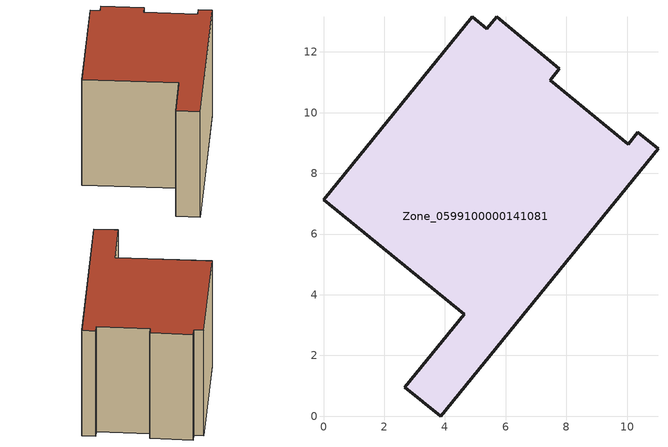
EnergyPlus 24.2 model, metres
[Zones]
Zone_0599100000141081
 floor ground (C_G): 4.64,3.36 0,7.13 4.91,13.16 5.38,12.76 5.7,13.15 7.77,11.45 7.46,11.07 10.04,8.96 10.35,9.35 11.02,8.81 3.86,0 2.69,0.95 z0
 wall outside (C_F): 10.04,8.96 7.46,11.07 7.77,11.45 5.7,13.15 5.38,12.76 4.91,13.16 0,7.13 4.64,3.36 2.69,0.95 3.86,0 11.02,8.81 10.35,9.35 10.04,8.96 z0:7.77
 roof outside (C_R): 4.64,3.36 2.69,0.95 3.86,0 11.02,8.81 10.35,9.35 10.04,8.96 7.46,11.07 7.77,11.45 5.7,13.15 5.38,12.76 4.91,13.16 0,7.13 z7.77
[BUILDING]
Pand.0599100000141081: North Axis=0; Terrain=City; Loads Convergence Tolerance Value=0.04; Temperature Convergence Tolerance Value=0.4; Solar Distribution=FullExterior; Maximum Number of Warmup Days=25; Minimum Number of Warmup Days=1
[Site:Location]
Rotterdam.The.Hague.AP_ZH_NLD Design_Conditions: Latitude=51.96; Longitude=4.45; Time Zone=1; Elevation=-4.5
[SITE:GROUNDTEMPERATURE:BUILDINGSURFACE]
18, 18, 18, 18, 18, 18, 18, 18, 18, 18, 18, 18
[MATERIAL] Thermal Absorptance=0.9; Solar Absorptance=0.7; Visible Absorptance=0.7
Name | Roughness | Thickness | Conductivity | Density | Specific Heat
G.TI.1946-1964 | MediumSmooth | 0.15 | 1 | 540 | 1210
F.TI.1946-1964 | Rough | 0.3 | 0.857143 | 1920 | 840
R.TI.1946-1964 | MediumRough | 0.2 | 0.277778 | 1500 | 1000
[CONSTRUCTION]
C_G: G.TI.1946-1964
C_F: F.TI.1946-1964
C_R: R.TI.1946-1964
[ZONE]
Zone_0599100000141081: Type=1; Multiplier=1; Ceiling Height=Autocalculate; Volume=Autocalculate; Floor Area=autocalculate; Part of Total Floor Area=Yes
[ZONEINFILTRATION:DESIGNFLOWRATE]
Infil_Zone_0599100000141081: Zone or ZoneList or Space or SpaceList=Zone_0599100000141081; Schedule=AlwaysOn; Design Flow Rate Calculation Method=Flow/Area; Flow Rate per Floor Area=0.003; Constant Term Coefficient=1; Temperature Term Coefficient=0; Velocity Term Coefficient=0; Velocity Squared Term Coefficient=0
[HVACTEMPLATE:ZONE:IDEALLOADSAIRSYSTEM]
Zone_0599100000141081: Maximum Heating Supply Air Temperature=50; Minimum Cooling Supply Air Temperature=13; Maximum Heating Supply Air Humidity Ratio=0.0156; Minimum Cooling Supply Air Humidity Ratio=0.0077; Heating Limit=NoLimit; Cooling Limit=NoLimit; Dehumidification Control Type=ConstantSensibleHeatRatio; Cooling Sensible Heat Ratio=0.7; Dehumidification Setpoint=60; Humidification Control Type=None; Humidification Setpoint=30; Outdoor Air Method=None; Outdoor Air Flow Rate per Person=0.00944; Outdoor Air Flow Rate per Zone Floor Area=0; Outdoor Air Flow Rate per Zone=0; Demand Controlled Ventilation Type=None; Outdoor Air Economizer Type=NoEconomizer; Heat Recovery Type=None; Sensible Heat Recovery Effectiveness=0.7; Latent Heat Recovery Effectiveness=0.65
[ZONECONTROL:THERMOSTAT]
ThermostatControl_Zone_0599100000141081: Zone or ZoneList=Zone_0599100000141081; Control Type Schedule=DualSetpointControlType; Control 1=Thermostat_Zone_0599100000141081; Temperature Difference Between Cutout And Setpoint=0
[THERMOSTATSETPOINT:DUALSETPOINT]
Thermostat_Zone_0599100000141081: Heating Setpoint Temperature Schedule=HeatingSetpoint_Zone_0599100000141081; Cooling Setpoint Temperature Schedule=CoolingSetpoint_Zone_0599100000141081
[SCHEDULE:COMPACT]
HeatingSetpoint_Zone_0599100000141081: Through: 12/31, For: AllDays, Until: 24:00, 21
CoolingSetpoint_Zone_0599100000141081: Through: 12/31, For: AllDays, Until: 24:00, 24
DualSetpointControlType: Through: 12/31, For: AllDays, Until: 24:00, 4
AlwaysOn: Through: 12/31, For: AllDays, Until: 24:00, 1
